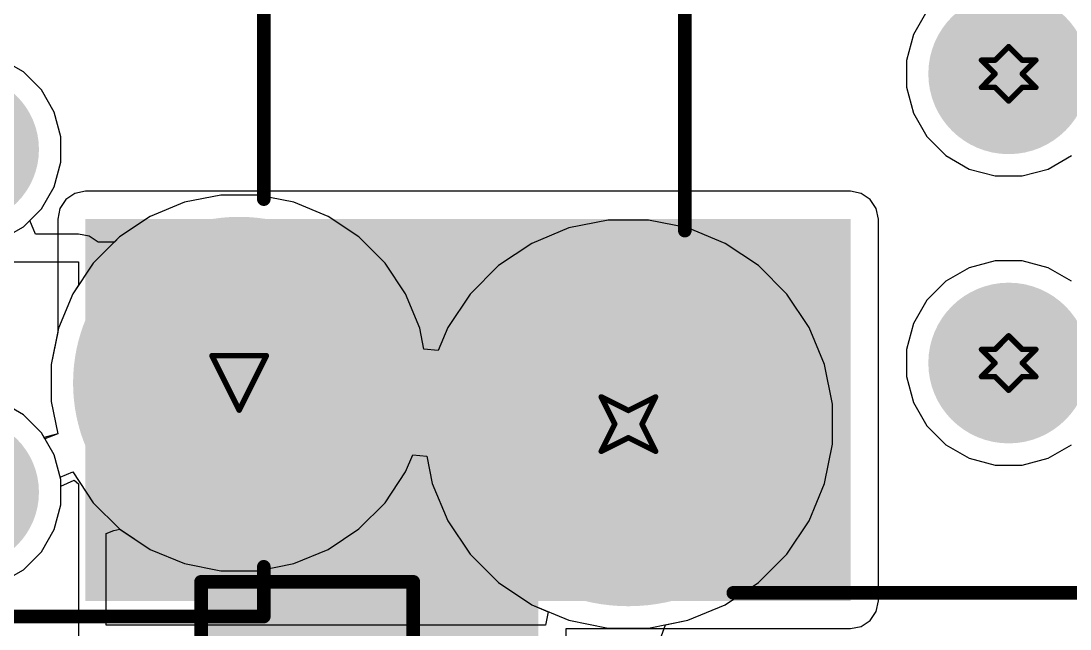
# Model space of a CAD drawing. Header units: inches. Extents: x 0 to 208, y 0 to 213.
# Drawn here: x 3.1598 to 3.5454, y 3.661 to 3.8844 of the extents above; entities that cross this region are included whole.
import ezdxf

# ---------------------------------------------------------------- set-up
doc = ezdxf.new("R2010")
doc.units = ezdxf.units.IN
doc.header["$MEASUREMENT"] = 0
for name, color, linetype in [('Bottom Layer', 5, 'Continuous'), ('Bottom Overlay', 54, 'Continuous'), ('Bottom Paste', 16, 'Continuous'), ('Bottom Solder', 6, 'Continuous'), ('Drill Drawing', 1, 'Continuous'), ('L2_GND1', 16, 'Continuous'), ('L3_SIG1', 76, 'Continuous'), ('L4_PWR', 90, 'Continuous'), ('L5_GND2', 156, 'Continuous'), ('L6_SIG2', 130, 'Continuous'), ('L7_GND3', 216, 'Continuous'), ('Multi-Layer', 9, 'Continuous'), ('Pad Holes', 156, 'Continuous'), ('Top Layer', 1, 'Continuous'), ('Top Overlay', 2, 'Continuous'), ('Top Solder', 216, 'Continuous')]:
    doc.layers.add(name, color=color, linetype=linetype)

# ---------------------------------------------------------------- blocks, each defined once
blk = doc.blocks.new('UEA1112C_8HS6_4F_527')
at = {"layer": 'Bottom Layer'}
h = blk.add_hatch(color=5, dxfattribs=at)
edge = h.paths.add_edge_path()
edge.add_arc((-0.15748, 0.13189), 0.02559, 0, 360)
h = blk.add_hatch(color=5, dxfattribs=at)
edge = h.paths.add_edge_path()
edge.add_arc((-0.25866, 0.09173), 0.05906, 0, 360)
h = blk.add_hatch(color=5, dxfattribs=at)
edge = h.paths.add_edge_path()
edge.add_arc((-0.15748, 0.00591), 0.02559, 0, 360)
at = {"layer": 'Bottom Solder'}
h = blk.add_hatch(color=6, dxfattribs=at)
edge = h.paths.add_edge_path()
edge.add_arc((-0.15748, 0.13189), 0.02759, 0, 360)
h = blk.add_hatch(color=6, dxfattribs=at)
edge = h.paths.add_edge_path()
edge.add_arc((-0.25866, 0.09173), 0.06105, 0, 360)
h = blk.add_hatch(color=6, dxfattribs=at)
edge = h.paths.add_edge_path()
edge.add_arc((-0.15748, 0.00591), 0.02759, 0, 360)
at = {"layer": 'L2_GND1'}
h = blk.add_hatch(color=16, dxfattribs=at)
edge = h.paths.add_edge_path()
edge.add_arc((-0.15748, 0.13189), 0.02559, 0, 360)
h = blk.add_hatch(color=16, dxfattribs=at)
edge = h.paths.add_edge_path()
edge.add_arc((-0.25866, 0.09173), 0.05906, 0, 360)
h = blk.add_hatch(color=16, dxfattribs=at)
edge = h.paths.add_edge_path()
edge.add_arc((-0.15748, 0.00591), 0.02559, 0, 360)
at = {"layer": 'L3_SIG1'}
h = blk.add_hatch(color=76, dxfattribs=at)
edge = h.paths.add_edge_path()
edge.add_arc((-0.15748, 0.13189), 0.02559, 0, 360)
h = blk.add_hatch(color=76, dxfattribs=at)
edge = h.paths.add_edge_path()
edge.add_arc((-0.25866, 0.09173), 0.05906, 0, 360)
h = blk.add_hatch(color=76, dxfattribs=at)
edge = h.paths.add_edge_path()
edge.add_arc((-0.15748, 0.00591), 0.02559, 0, 360)
at = {"layer": 'L4_PWR'}
h = blk.add_hatch(color=90, dxfattribs=at)
edge = h.paths.add_edge_path()
edge.add_arc((-0.15748, 0.13189), 0.02559, 0, 360)
h = blk.add_hatch(color=90, dxfattribs=at)
edge = h.paths.add_edge_path()
edge.add_arc((-0.25866, 0.09173), 0.05906, 0, 360)
h = blk.add_hatch(color=90, dxfattribs=at)
edge = h.paths.add_edge_path()
edge.add_arc((-0.15748, 0.00591), 0.02559, 0, 360)
at = {"layer": 'L5_GND2'}
h = blk.add_hatch(color=156, dxfattribs=at)
edge = h.paths.add_edge_path()
edge.add_arc((-0.15748, 0.13189), 0.02559, 0, 360)
h = blk.add_hatch(color=156, dxfattribs=at)
edge = h.paths.add_edge_path()
edge.add_arc((-0.25866, 0.09173), 0.05906, 0, 360)
h = blk.add_hatch(color=156, dxfattribs=at)
edge = h.paths.add_edge_path()
edge.add_arc((-0.15748, 0.00591), 0.02559, 0, 360)
at = {"layer": 'L6_SIG2'}
h = blk.add_hatch(color=130, dxfattribs=at)
edge = h.paths.add_edge_path()
edge.add_arc((-0.15748, 0.13189), 0.02559, 0, 360)
h = blk.add_hatch(color=130, dxfattribs=at)
edge = h.paths.add_edge_path()
edge.add_arc((-0.25866, 0.09173), 0.05906, 0, 360)
h = blk.add_hatch(color=130, dxfattribs=at)
edge = h.paths.add_edge_path()
edge.add_arc((-0.15748, 0.00591), 0.02559, 0, 360)
at = {"layer": 'L7_GND3'}
h = blk.add_hatch(color=216, dxfattribs=at)
edge = h.paths.add_edge_path()
edge.add_arc((-0.15748, 0.13189), 0.02559, 0, 360)
h = blk.add_hatch(color=216, dxfattribs=at)
edge = h.paths.add_edge_path()
edge.add_arc((-0.25866, 0.09173), 0.05906, 0, 360)
h = blk.add_hatch(color=216, dxfattribs=at)
edge = h.paths.add_edge_path()
edge.add_arc((-0.15748, 0.00591), 0.02559, 0, 360)
at = {"layer": 'Multi-Layer'}
h = blk.add_hatch(color=9, dxfattribs=at)
edge = h.paths.add_edge_path()
edge.add_arc((-0.15748, 0.13189), 0.02559, 0, 360)
h = blk.add_hatch(color=9, dxfattribs=at)
edge = h.paths.add_edge_path()
edge.add_arc((-0.25866, 0.09173), 0.05906, 0, 360)
h = blk.add_hatch(color=9, dxfattribs=at)
edge = h.paths.add_edge_path()
edge.add_arc((-0.15748, 0.00591), 0.02559, 0, 360)
at = {"layer": 'Pad Holes'}
h = blk.add_hatch(color=7, dxfattribs=at)
edge = h.paths.add_edge_path()
edge.add_arc((-0.25866, 0.09173), 0.04528, 0, 360)
at = {"layer": 'Top Layer'}
h = blk.add_hatch(color=1, dxfattribs=at)
edge = h.paths.add_edge_path()
edge.add_arc((-0.15748, 0.13189), 0.02559, 0, 360)
h = blk.add_hatch(color=1, dxfattribs=at)
edge = h.paths.add_edge_path()
edge.add_arc((-0.25866, 0.09173), 0.05906, 0, 360)
h = blk.add_hatch(color=1, dxfattribs=at)
edge = h.paths.add_edge_path()
edge.add_arc((-0.15748, 0.00591), 0.02559, 0, 360)
at = {"layer": 'Top Solder'}
h = blk.add_hatch(color=216, dxfattribs=at)
edge = h.paths.add_edge_path()
edge.add_arc((-0.15748, 0.13189), 0.02759, 0, 360)
h = blk.add_hatch(color=216, dxfattribs=at)
edge = h.paths.add_edge_path()
edge.add_arc((-0.25866, 0.09173), 0.06105, 0, 360)
h = blk.add_hatch(color=216, dxfattribs=at)
edge = h.paths.add_edge_path()
edge.add_arc((-0.15748, 0.00591), 0.02759, 0, 360)
at = {"layer": 'Top Overlay'}
for points in [[(0.26772, 0.17756, 0.005, 0.005, 0), (-0.26772, 0.17756, 0.005, 0.005, 0)], [(-0.26772, 0.17756, 0.005, 0.005, 0), (-0.26772, 0.15928, 0.005, 0.005, 0)], [(-0.26772, 0.02418, 0.005, 0.005, 0), (-0.26772, -0.06434, 0.005, 0.005, 0)]]:
    blk.add_lwpolyline(points, format="xyseb", dxfattribs=at)
for points in [[(-0.26897, 0.17756, 0.0025, 0.0025, 1), (-0.26647, 0.17756, 0.0025, 0.0025, 1)], [(-0.26897, 0.17756, 0.0025, 0.0025, 1), (-0.26647, 0.17756, 0.0025, 0.0025, 1)], [(-0.26897, 0.15928, 0.0025, 0.0025, 1), (-0.26647, 0.15928, 0.0025, 0.0025, 1)], [(-0.26897, 0.02418, 0.0025, 0.0025, 1), (-0.26647, 0.02418, 0.0025, 0.0025, 1)]]:
    blk.add_lwpolyline(points, format="xyseb", close=True, dxfattribs=at)
blk = doc.blocks.new('U224_081N_1BR61_528')
at = {"layer": 'Bottom Layer'}
h = blk.add_hatch(color=5, dxfattribs=at)
edge = h.paths.add_edge_path()
edge.add_arc((0.27756, 0.11398), 0.06496, 0, 360)
h = blk.add_hatch(color=5, dxfattribs=at)
edge = h.paths.add_edge_path()
edge.add_arc((0.13779, 0.09154), 0.02756, 0, 360)
h = blk.add_hatch(color=5, dxfattribs=at)
edge = h.paths.add_edge_path()
edge.add_arc((0.13779, -0.01476), 0.02756, 0, 360)
at = {"layer": 'Bottom Solder'}
h = blk.add_hatch(color=6, dxfattribs=at)
edge = h.paths.add_edge_path()
edge.add_arc((0.27756, 0.11398), 0.06693, 0, 360)
h = blk.add_hatch(color=6, dxfattribs=at)
edge = h.paths.add_edge_path()
edge.add_arc((0.13779, 0.09154), 0.02953, 0, 360)
h = blk.add_hatch(color=6, dxfattribs=at)
edge = h.paths.add_edge_path()
edge.add_arc((0.13779, -0.01476), 0.02953, 0, 360)
at = {"layer": 'L2_GND1'}
h = blk.add_hatch(color=16, dxfattribs=at)
edge = h.paths.add_edge_path()
edge.add_arc((0.27756, 0.11398), 0.06496, 0, 360)
h = blk.add_hatch(color=16, dxfattribs=at)
edge = h.paths.add_edge_path()
edge.add_arc((0.13779, 0.09154), 0.02756, 0, 360)
h = blk.add_hatch(color=16, dxfattribs=at)
edge = h.paths.add_edge_path()
edge.add_arc((0.13779, -0.01476), 0.02756, 0, 360)
at = {"layer": 'L3_SIG1'}
h = blk.add_hatch(color=76, dxfattribs=at)
edge = h.paths.add_edge_path()
edge.add_arc((0.27756, 0.11398), 0.06496, 0, 360)
h = blk.add_hatch(color=76, dxfattribs=at)
edge = h.paths.add_edge_path()
edge.add_arc((0.13779, 0.09154), 0.02756, 0, 360)
h = blk.add_hatch(color=76, dxfattribs=at)
edge = h.paths.add_edge_path()
edge.add_arc((0.13779, -0.01476), 0.02756, 0, 360)
at = {"layer": 'L4_PWR'}
h = blk.add_hatch(color=90, dxfattribs=at)
edge = h.paths.add_edge_path()
edge.add_arc((0.27756, 0.11398), 0.06496, 0, 360)
h = blk.add_hatch(color=90, dxfattribs=at)
edge = h.paths.add_edge_path()
edge.add_arc((0.13779, 0.09154), 0.02756, 0, 360)
h = blk.add_hatch(color=90, dxfattribs=at)
edge = h.paths.add_edge_path()
edge.add_arc((0.13779, -0.01476), 0.02756, 0, 360)
at = {"layer": 'L5_GND2'}
h = blk.add_hatch(color=156, dxfattribs=at)
edge = h.paths.add_edge_path()
edge.add_arc((0.27756, 0.11398), 0.06496, 0, 360)
h = blk.add_hatch(color=156, dxfattribs=at)
edge = h.paths.add_edge_path()
edge.add_arc((0.13779, 0.09154), 0.02756, 0, 360)
h = blk.add_hatch(color=156, dxfattribs=at)
edge = h.paths.add_edge_path()
edge.add_arc((0.13779, -0.01476), 0.02756, 0, 360)
at = {"layer": 'L6_SIG2'}
h = blk.add_hatch(color=130, dxfattribs=at)
edge = h.paths.add_edge_path()
edge.add_arc((0.27756, 0.11398), 0.06496, 0, 360)
h = blk.add_hatch(color=130, dxfattribs=at)
edge = h.paths.add_edge_path()
edge.add_arc((0.13779, 0.09154), 0.02756, 0, 360)
h = blk.add_hatch(color=130, dxfattribs=at)
edge = h.paths.add_edge_path()
edge.add_arc((0.13779, -0.01476), 0.02756, 0, 360)
at = {"layer": 'L7_GND3'}
h = blk.add_hatch(color=216, dxfattribs=at)
edge = h.paths.add_edge_path()
edge.add_arc((0.27756, 0.11398), 0.06496, 0, 360)
h = blk.add_hatch(color=216, dxfattribs=at)
edge = h.paths.add_edge_path()
edge.add_arc((0.13779, 0.09154), 0.02756, 0, 360)
h = blk.add_hatch(color=216, dxfattribs=at)
edge = h.paths.add_edge_path()
edge.add_arc((0.13779, -0.01476), 0.02756, 0, 360)
at = {"layer": 'Multi-Layer'}
h = blk.add_hatch(color=9, dxfattribs=at)
edge = h.paths.add_edge_path()
edge.add_arc((0.27756, 0.11398), 0.06496, 0, 360)
h = blk.add_hatch(color=9, dxfattribs=at)
edge = h.paths.add_edge_path()
edge.add_arc((0.13779, 0.09154), 0.02756, 0, 360)
h = blk.add_hatch(color=9, dxfattribs=at)
edge = h.paths.add_edge_path()
edge.add_arc((0.13779, -0.01476), 0.02756, 0, 360)
at = {"layer": 'Pad Holes'}
h = blk.add_hatch(color=7, dxfattribs=at)
edge = h.paths.add_edge_path()
edge.add_arc((0.27756, 0.11398), 0.04921, 0, 360)
h = blk.add_hatch(color=7, dxfattribs=at)
edge = h.paths.add_edge_path()
edge.add_arc((0.13779, 0.09154), 0.01575, 0, 360)
h = blk.add_hatch(color=7, dxfattribs=at)
edge = h.paths.add_edge_path()
edge.add_arc((0.13779, -0.01476), 0.01575, 0, 360)
at = {"layer": 'Top Layer'}
h = blk.add_hatch(color=1, dxfattribs=at)
edge = h.paths.add_edge_path()
edge.add_arc((0.27756, 0.11398), 0.06496, 0, 360)
h = blk.add_hatch(color=1, dxfattribs=at)
edge = h.paths.add_edge_path()
edge.add_arc((0.13779, 0.09154), 0.02756, 0, 360)
h = blk.add_hatch(color=1, dxfattribs=at)
edge = h.paths.add_edge_path()
edge.add_arc((0.13779, -0.01476), 0.02756, 0, 360)
at = {"layer": 'Top Solder'}
h = blk.add_hatch(color=216, dxfattribs=at)
edge = h.paths.add_edge_path()
edge.add_arc((0.27756, 0.11398), 0.06693, 0, 360)
h = blk.add_hatch(color=216, dxfattribs=at)
edge = h.paths.add_edge_path()
edge.add_arc((0.13779, 0.09154), 0.02953, 0, 360)
h = blk.add_hatch(color=216, dxfattribs=at)
edge = h.paths.add_edge_path()
edge.add_arc((0.13779, -0.01476), 0.02953, 0, 360)
at = {"layer": 'Top Overlay'}
for points in [[(0.239, 0.176, 0.005, 0.005, 0), (-0.241, 0.176, 0.005, 0.005, 0)], [(0.25682, 0.04288, 0.005, 0.005, 0), (0.25682, -0.04288, 0.005, 0.005, 0)]]:
    blk.add_lwpolyline(points, format="xyseb", dxfattribs=at)
for points in [[(0.23775, 0.176, 0.0025, 0.0025, 1), (0.24025, 0.176, 0.0025, 0.0025, 1)], [(0.25557, 0.04288, 0.0025, 0.0025, 1), (0.25807, 0.04288, 0.0025, 0.0025, 1)]]:
    blk.add_lwpolyline(points, format="xyseb", close=True, dxfattribs=at)
blk = doc.blocks.new('CAP_1206_B_635')
at = {"layer": 'Bottom Layer'}
for points in [[(-0.08, 0.035), (-0.02, 0.035), (-0.02, -0.035), (-0.08, -0.035)], [(0.02, 0.035), (0.08, 0.035), (0.08, -0.035), (0.02, -0.035)]]:
    blk.add_hatch(color=5, dxfattribs=at).paths.add_polyline_path(points)
at = {"layer": 'Bottom Paste'}
for points in [[(-0.08, 0.035), (-0.02, 0.035), (-0.02, -0.035), (-0.08, -0.035)], [(0.02, 0.035), (0.08, 0.035), (0.08, -0.035), (0.02, -0.035)]]:
    blk.add_hatch(color=16, dxfattribs=at).paths.add_polyline_path(points)
at = {"layer": 'Bottom Solder'}
for points in [[(-0.084, 0.039), (-0.016, 0.039), (-0.016, -0.039), (-0.084, -0.039)], [(0.016, 0.039), (0.084, 0.039), (0.084, -0.039), (0.016, -0.039)]]:
    blk.add_hatch(color=6, dxfattribs=at).paths.add_polyline_path(points)
at = {"layer": 'Bottom Overlay'}
for points in [[(-0.084, 0.039, 0.005, 0.005, 0), (-0.024, 0.039, 0.005, 0.005, 0)], [(-0.084, 0.039, 0.005, 0.005, 0), (-0.084, -0.039, 0.005, 0.005, 0)], [(0.024, 0.039, 0.005, 0.005, 0), (0.084, 0.039, 0.005, 0.005, 0)], [(0.084, 0.039, 0.005, 0.005, 0), (0.084, -0.039, 0.005, 0.005, 0)], [(-0.084, -0.039, 0.005, 0.005, 0), (-0.024, -0.039, 0.005, 0.005, 0)], [(0.024, -0.039, 0.005, 0.005, 0), (0.084, -0.039, 0.005, 0.005, 0)]]:
    blk.add_lwpolyline(points, format="xyseb", dxfattribs=at)
for points in [[(-0.08525, 0.039, 0.0025, 0.0025, 1), (-0.08275, 0.039, 0.0025, 0.0025, 1)], [(-0.08525, 0.039, 0.0025, 0.0025, 1), (-0.08275, 0.039, 0.0025, 0.0025, 1)], [(-0.02525, 0.039, 0.0025, 0.0025, 1), (-0.02275, 0.039, 0.0025, 0.0025, 1)], [(0.02275, 0.039, 0.0025, 0.0025, 1), (0.02525, 0.039, 0.0025, 0.0025, 1)], [(0.08275, 0.039, 0.0025, 0.0025, 1), (0.08525, 0.039, 0.0025, 0.0025, 1)], [(0.08275, 0.039, 0.0025, 0.0025, 1), (0.08525, 0.039, 0.0025, 0.0025, 1)], [(-0.08525, -0.039, 0.0025, 0.0025, 1), (-0.08275, -0.039, 0.0025, 0.0025, 1)], [(-0.08525, -0.039, 0.0025, 0.0025, 1), (-0.08275, -0.039, 0.0025, 0.0025, 1)], [(-0.02525, -0.039, 0.0025, 0.0025, 1), (-0.02275, -0.039, 0.0025, 0.0025, 1)], [(0.02275, -0.039, 0.0025, 0.0025, 1), (0.02525, -0.039, 0.0025, 0.0025, 1)], [(0.08275, -0.039, 0.0025, 0.0025, 1), (0.08525, -0.039, 0.0025, 0.0025, 1)], [(0.08275, -0.039, 0.0025, 0.0025, 1), (0.08525, -0.039, 0.0025, 0.0025, 1)]]:
    blk.add_lwpolyline(points, format="xyseb", close=True, dxfattribs=at)

msp = doc.modelspace()

# ---------------------------------------------------------------- hatches: boundary and pattern name
at = {"layer": 'Bottom Layer'}
for points in [[(3.1835, 3.6713), (3.46475, 3.6713), (3.46475, 3.81162), (3.1835, 3.81162)], [(3.2315, 3.6368), (3.35, 3.6368), (3.35, 3.81162), (3.2315, 3.81162)]]:
    msp.add_hatch(color=5, dxfattribs=at).paths.add_polyline_path(points)

# ---------------------------------------------------------------- linework, layer by layer
for p, q in [((3.16067, 3.86569), (3.15256, 3.87037)), ((3.1673, 3.85906), (3.16067, 3.86569)), ((3.17198, 3.85094), (3.1673, 3.85906)), ((3.17441, 3.84189), (3.17198, 3.85094)), ((3.17441, 3.83252), (3.17441, 3.84189)), ((3.17198, 3.82347), (3.17441, 3.83252)), ((3.1673, 3.81535), (3.17198, 3.82347)), ((3.1835, 3.82181), (3.1796, 3.82104)), ((3.46475, 3.82181), (3.1835, 3.82181)), ((3.46865, 3.82104), (3.46475, 3.82181)), ((3.1763, 3.81883), (3.17409, 3.81552)), ((3.1796, 3.82104), (3.1763, 3.81883)), ((3.47196, 3.81883), (3.46865, 3.82104)), ((3.47417, 3.81552), (3.47196, 3.81883)), ((3.16067, 3.80873), (3.1673, 3.81535)), ((3.17409, 3.81552), (3.17331, 3.81162)), ((3.47495, 3.81162), (3.47417, 3.81552)), ((3.17331, 3.81162), (3.17331, 3.77007)), ((3.47495, 3.6713), (3.47495, 3.81162)), ((3.15256, 3.80404), (3.16067, 3.80873)), ((3.17331, 3.77007), (3.17094, 3.75818)), ((3.17094, 3.75818), (3.17094, 3.74458)), ((3.16067, 3.7397), (3.15256, 3.74439)), ((3.17094, 3.74458), (3.17331, 3.73269)), ((3.1673, 3.73308), (3.16067, 3.7397)), ((3.16831, 3.73133), (3.1673, 3.73308)), ((3.17331, 3.73267), (3.16831, 3.73133)), ((3.17331, 3.73269), (3.17331, 3.73267)), ((3.47417, 3.6674), (3.47495, 3.6713)), ((3.47196, 3.66409), (3.47417, 3.6674)), ((3.46865, 3.66188), (3.47196, 3.66409)), ((3.3602, 3.6368), (3.3602, 3.6611)), ((3.3602, 3.6611), (3.46475, 3.6611)), ((3.46475, 3.6611), (3.46865, 3.66188))]:
    msp.add_line(p, q, dxfattribs=at)
at = {"layer": 'Drill Drawing'}
for points in [[(3.51784, 3.87, 0.002, 0.002, 0), (3.52284, 3.875, 0.002, 0.002, 0)], [(3.52284, 3.875, 0.002, 0.002, 0), (3.52784, 3.87, 0.002, 0.002, 0)], [(3.51284, 3.87, 0.002, 0.002, 0), (3.51784, 3.865, 0.002, 0.002, 0)], [(3.51284, 3.87, 0.002, 0.002, 0), (3.51784, 3.87, 0.002, 0.002, 0)], [(3.52784, 3.87, 0.002, 0.002, 0), (3.53284, 3.87, 0.002, 0.002, 0)], [(3.52784, 3.865, 0.002, 0.002, 0), (3.53284, 3.87, 0.002, 0.002, 0)], [(3.51284, 3.86, 0.002, 0.002, 0), (3.51784, 3.865, 0.002, 0.002, 0)], [(3.52784, 3.865, 0.002, 0.002, 0), (3.53284, 3.86, 0.002, 0.002, 0)], [(3.51284, 3.86, 0.002, 0.002, 0), (3.51784, 3.86, 0.002, 0.002, 0)], [(3.51784, 3.86, 0.002, 0.002, 0), (3.52284, 3.855, 0.002, 0.002, 0)], [(3.52284, 3.855, 0.002, 0.002, 0), (3.52784, 3.86, 0.002, 0.002, 0)], [(3.52784, 3.86, 0.002, 0.002, 0), (3.53284, 3.86, 0.002, 0.002, 0)], [(3.51784, 3.7637, 0.002, 0.002, 0), (3.52284, 3.7687, 0.002, 0.002, 0)], [(3.52284, 3.7687, 0.002, 0.002, 0), (3.52784, 3.7637, 0.002, 0.002, 0)], [(3.51284, 3.7637, 0.002, 0.002, 0), (3.51784, 3.7587, 0.002, 0.002, 0)], [(3.51284, 3.7637, 0.002, 0.002, 0), (3.51784, 3.7637, 0.002, 0.002, 0)], [(3.52784, 3.7637, 0.002, 0.002, 0), (3.53284, 3.7637, 0.002, 0.002, 0)], [(3.52784, 3.7587, 0.002, 0.002, 0), (3.53284, 3.7637, 0.002, 0.002, 0)], [(3.23, 3.76138, 0.002, 0.002, 0), (3.25, 3.76138, 0.002, 0.002, 0)], [(3.23, 3.76138, 0.002, 0.002, 0), (3.24, 3.74138, 0.002, 0.002, 0)], [(3.24, 3.74138, 0.002, 0.002, 0), (3.25, 3.76138, 0.002, 0.002, 0)], [(3.51284, 3.7537, 0.002, 0.002, 0), (3.51784, 3.7587, 0.002, 0.002, 0)], [(3.52784, 3.7587, 0.002, 0.002, 0), (3.53284, 3.7537, 0.002, 0.002, 0)], [(3.51284, 3.7537, 0.002, 0.002, 0), (3.51784, 3.7537, 0.002, 0.002, 0)], [(3.51784, 3.7537, 0.002, 0.002, 0), (3.52284, 3.7487, 0.002, 0.002, 0)], [(3.52284, 3.7487, 0.002, 0.002, 0), (3.52784, 3.7537, 0.002, 0.002, 0)], [(3.52784, 3.7537, 0.002, 0.002, 0), (3.53284, 3.7537, 0.002, 0.002, 0)], [(3.37307, 3.74626, 0.002, 0.002, 0), (3.38307, 3.74126, 0.002, 0.002, 0)], [(3.37307, 3.74626, 0.002, 0.002, 0), (3.37807, 3.73626, 0.002, 0.002, 0)], [(3.38307, 3.74126, 0.002, 0.002, 0), (3.39307, 3.74626, 0.002, 0.002, 0)], [(3.38807, 3.73626, 0.002, 0.002, 0), (3.39307, 3.74626, 0.002, 0.002, 0)], [(3.37307, 3.72626, 0.002, 0.002, 0), (3.37807, 3.73626, 0.002, 0.002, 0)], [(3.38807, 3.73626, 0.002, 0.002, 0), (3.39307, 3.72626, 0.002, 0.002, 0)], [(3.37307, 3.72626, 0.002, 0.002, 0), (3.38307, 3.73126, 0.002, 0.002, 0)], [(3.38307, 3.73126, 0.002, 0.002, 0), (3.39307, 3.72626, 0.002, 0.002, 0)]]:
    msp.add_lwpolyline(points, format="xyseb", dxfattribs=at)
for points in [[(3.52234, 3.875, 0.001, 0.001, 1), (3.52334, 3.875, 0.001, 0.001, 1)], [(3.52234, 3.875, 0.001, 0.001, 1), (3.52334, 3.875, 0.001, 0.001, 1)], [(3.51234, 3.87, 0.001, 0.001, 1), (3.51334, 3.87, 0.001, 0.001, 1)], [(3.51234, 3.87, 0.001, 0.001, 1), (3.51334, 3.87, 0.001, 0.001, 1)], [(3.51734, 3.87, 0.001, 0.001, 1), (3.51834, 3.87, 0.001, 0.001, 1)], [(3.51734, 3.87, 0.001, 0.001, 1), (3.51834, 3.87, 0.001, 0.001, 1)], [(3.52734, 3.87, 0.001, 0.001, 1), (3.52834, 3.87, 0.001, 0.001, 1)], [(3.52734, 3.87, 0.001, 0.001, 1), (3.52834, 3.87, 0.001, 0.001, 1)], [(3.53234, 3.87, 0.001, 0.001, 1), (3.53334, 3.87, 0.001, 0.001, 1)], [(3.53234, 3.87, 0.001, 0.001, 1), (3.53334, 3.87, 0.001, 0.001, 1)], [(3.51734, 3.865, 0.001, 0.001, 1), (3.51834, 3.865, 0.001, 0.001, 1)], [(3.51734, 3.865, 0.001, 0.001, 1), (3.51834, 3.865, 0.001, 0.001, 1)], [(3.52734, 3.865, 0.001, 0.001, 1), (3.52834, 3.865, 0.001, 0.001, 1)], [(3.52734, 3.865, 0.001, 0.001, 1), (3.52834, 3.865, 0.001, 0.001, 1)], [(3.51234, 3.86, 0.001, 0.001, 1), (3.51334, 3.86, 0.001, 0.001, 1)], [(3.51234, 3.86, 0.001, 0.001, 1), (3.51334, 3.86, 0.001, 0.001, 1)], [(3.51734, 3.86, 0.001, 0.001, 1), (3.51834, 3.86, 0.001, 0.001, 1)], [(3.51734, 3.86, 0.001, 0.001, 1), (3.51834, 3.86, 0.001, 0.001, 1)], [(3.52734, 3.86, 0.001, 0.001, 1), (3.52834, 3.86, 0.001, 0.001, 1)], [(3.52734, 3.86, 0.001, 0.001, 1), (3.52834, 3.86, 0.001, 0.001, 1)], [(3.53234, 3.86, 0.001, 0.001, 1), (3.53334, 3.86, 0.001, 0.001, 1)], [(3.53234, 3.86, 0.001, 0.001, 1), (3.53334, 3.86, 0.001, 0.001, 1)], [(3.52234, 3.855, 0.001, 0.001, 1), (3.52334, 3.855, 0.001, 0.001, 1)], [(3.52234, 3.855, 0.001, 0.001, 1), (3.52334, 3.855, 0.001, 0.001, 1)], [(3.52234, 3.7687, 0.001, 0.001, 1), (3.52334, 3.7687, 0.001, 0.001, 1)], [(3.52234, 3.7687, 0.001, 0.001, 1), (3.52334, 3.7687, 0.001, 0.001, 1)], [(3.51234, 3.7637, 0.001, 0.001, 1), (3.51334, 3.7637, 0.001, 0.001, 1)], [(3.51234, 3.7637, 0.001, 0.001, 1), (3.51334, 3.7637, 0.001, 0.001, 1)], [(3.51734, 3.7637, 0.001, 0.001, 1), (3.51834, 3.7637, 0.001, 0.001, 1)], [(3.51734, 3.7637, 0.001, 0.001, 1), (3.51834, 3.7637, 0.001, 0.001, 1)], [(3.52734, 3.7637, 0.001, 0.001, 1), (3.52834, 3.7637, 0.001, 0.001, 1)], [(3.52734, 3.7637, 0.001, 0.001, 1), (3.52834, 3.7637, 0.001, 0.001, 1)], [(3.53234, 3.7637, 0.001, 0.001, 1), (3.53334, 3.7637, 0.001, 0.001, 1)], [(3.53234, 3.7637, 0.001, 0.001, 1), (3.53334, 3.7637, 0.001, 0.001, 1)], [(3.2295, 3.76138, 0.001, 0.001, 1), (3.2305, 3.76138, 0.001, 0.001, 1)], [(3.2295, 3.76138, 0.001, 0.001, 1), (3.2305, 3.76138, 0.001, 0.001, 1)], [(3.2495, 3.76138, 0.001, 0.001, 1), (3.2505, 3.76138, 0.001, 0.001, 1)], [(3.2495, 3.76138, 0.001, 0.001, 1), (3.2505, 3.76138, 0.001, 0.001, 1)], [(3.51734, 3.7587, 0.001, 0.001, 1), (3.51834, 3.7587, 0.001, 0.001, 1)], [(3.51734, 3.7587, 0.001, 0.001, 1), (3.51834, 3.7587, 0.001, 0.001, 1)], [(3.52734, 3.7587, 0.001, 0.001, 1), (3.52834, 3.7587, 0.001, 0.001, 1)], [(3.52734, 3.7587, 0.001, 0.001, 1), (3.52834, 3.7587, 0.001, 0.001, 1)], [(3.51234, 3.7537, 0.001, 0.001, 1), (3.51334, 3.7537, 0.001, 0.001, 1)], [(3.51234, 3.7537, 0.001, 0.001, 1), (3.51334, 3.7537, 0.001, 0.001, 1)], [(3.51734, 3.7537, 0.001, 0.001, 1), (3.51834, 3.7537, 0.001, 0.001, 1)], [(3.51734, 3.7537, 0.001, 0.001, 1), (3.51834, 3.7537, 0.001, 0.001, 1)], [(3.52734, 3.7537, 0.001, 0.001, 1), (3.52834, 3.7537, 0.001, 0.001, 1)], [(3.52734, 3.7537, 0.001, 0.001, 1), (3.52834, 3.7537, 0.001, 0.001, 1)], [(3.53234, 3.7537, 0.001, 0.001, 1), (3.53334, 3.7537, 0.001, 0.001, 1)], [(3.53234, 3.7537, 0.001, 0.001, 1), (3.53334, 3.7537, 0.001, 0.001, 1)], [(3.52234, 3.7487, 0.001, 0.001, 1), (3.52334, 3.7487, 0.001, 0.001, 1)], [(3.52234, 3.7487, 0.001, 0.001, 1), (3.52334, 3.7487, 0.001, 0.001, 1)], [(3.37257, 3.74626, 0.001, 0.001, 1), (3.37357, 3.74626, 0.001, 0.001, 1)], [(3.37257, 3.74626, 0.001, 0.001, 1), (3.37357, 3.74626, 0.001, 0.001, 1)], [(3.39257, 3.74626, 0.001, 0.001, 1), (3.39357, 3.74626, 0.001, 0.001, 1)], [(3.39257, 3.74626, 0.001, 0.001, 1), (3.39357, 3.74626, 0.001, 0.001, 1)], [(3.2395, 3.74138, 0.001, 0.001, 1), (3.2405, 3.74138, 0.001, 0.001, 1)], [(3.2395, 3.74138, 0.001, 0.001, 1), (3.2405, 3.74138, 0.001, 0.001, 1)], [(3.38257, 3.74126, 0.001, 0.001, 1), (3.38357, 3.74126, 0.001, 0.001, 1)], [(3.38257, 3.74126, 0.001, 0.001, 1), (3.38357, 3.74126, 0.001, 0.001, 1)], [(3.37757, 3.73626, 0.001, 0.001, 1), (3.37857, 3.73626, 0.001, 0.001, 1)], [(3.37757, 3.73626, 0.001, 0.001, 1), (3.37857, 3.73626, 0.001, 0.001, 1)], [(3.38757, 3.73626, 0.001, 0.001, 1), (3.38857, 3.73626, 0.001, 0.001, 1)], [(3.38757, 3.73626, 0.001, 0.001, 1), (3.38857, 3.73626, 0.001, 0.001, 1)], [(3.38257, 3.73126, 0.001, 0.001, 1), (3.38357, 3.73126, 0.001, 0.001, 1)], [(3.38257, 3.73126, 0.001, 0.001, 1), (3.38357, 3.73126, 0.001, 0.001, 1)], [(3.37257, 3.72626, 0.001, 0.001, 1), (3.37357, 3.72626, 0.001, 0.001, 1)], [(3.37257, 3.72626, 0.001, 0.001, 1), (3.37357, 3.72626, 0.001, 0.001, 1)], [(3.39257, 3.72626, 0.001, 0.001, 1), (3.39357, 3.72626, 0.001, 0.001, 1)], [(3.39257, 3.72626, 0.001, 0.001, 1), (3.39357, 3.72626, 0.001, 0.001, 1)]]:
    msp.add_lwpolyline(points, format="xyseb", close=True, dxfattribs=at)
at = {"layer": 'L2_GND1'}
for p, q in [((3.49278, 3.88806), (3.48784, 3.8795)), ((3.48784, 3.8795), (3.48528, 3.86994)), ((3.16067, 3.86569), (3.15256, 3.87037)), ((3.48528, 3.86994), (3.48528, 3.86006)), ((3.1673, 3.85906), (3.16067, 3.86569)), ((3.48528, 3.86006), (3.48784, 3.8505)), ((3.17198, 3.85094), (3.1673, 3.85906)), ((3.17441, 3.84189), (3.17198, 3.85094)), ((3.48784, 3.8505), (3.49278, 3.84194)), ((3.17441, 3.83252), (3.17441, 3.84189)), ((3.49278, 3.84194), (3.49977, 3.83495)), ((3.49977, 3.83495), (3.50834, 3.83)), ((3.53733, 3.83), (3.5459, 3.83495)), ((3.17198, 3.82347), (3.17441, 3.83252)), ((3.50834, 3.83), (3.51789, 3.82744)), ((3.52778, 3.82744), (3.53733, 3.83)), ((3.51789, 3.82744), (3.52778, 3.82744)), ((3.1673, 3.81535), (3.17198, 3.82347)), ((3.16067, 3.80873), (3.1673, 3.81535)), ((3.15256, 3.80404), (3.16067, 3.80873)), ((3.51789, 3.79626), (3.50834, 3.7937)), ((3.52778, 3.79626), (3.51789, 3.79626)), ((3.53733, 3.7937), (3.52778, 3.79626)), ((3.50834, 3.7937), (3.49977, 3.78875)), ((3.5459, 3.78875), (3.53733, 3.7937)), ((3.49977, 3.78875), (3.49278, 3.78176)), ((3.49278, 3.78176), (3.48784, 3.7732)), ((3.48784, 3.7732), (3.48528, 3.76364)), ((3.48528, 3.76364), (3.48528, 3.75376)), ((3.48528, 3.75376), (3.48784, 3.7442)), ((3.16067, 3.7397), (3.15256, 3.74439)), ((3.48784, 3.7442), (3.49278, 3.73564)), ((3.1673, 3.73308), (3.16067, 3.7397)), ((3.17198, 3.72496), (3.1673, 3.73308)), ((3.49278, 3.73564), (3.49977, 3.72865)), ((3.17441, 3.71591), (3.17198, 3.72496)), ((3.49977, 3.72865), (3.50834, 3.7237)), ((3.53733, 3.7237), (3.5459, 3.72865)), ((3.50834, 3.7237), (3.51789, 3.72114)), ((3.51789, 3.72114), (3.52778, 3.72114)), ((3.52778, 3.72114), (3.53733, 3.7237)), ((3.17441, 3.70654), (3.17441, 3.71591)), ((3.17198, 3.69748), (3.17441, 3.70654)), ((3.1673, 3.68937), (3.17198, 3.69748)), ((3.16067, 3.68274), (3.1673, 3.68937)), ((3.15256, 3.67806), (3.16067, 3.68274))]:
    msp.add_line(p, q, dxfattribs=at)
at = {"layer": 'L3_SIG1'}
for p, q in [((3.16067, 3.86569), (3.15256, 3.87037)), ((3.1673, 3.85906), (3.16067, 3.86569)), ((3.17198, 3.85094), (3.1673, 3.85906)), ((3.17441, 3.84189), (3.17198, 3.85094)), ((3.17441, 3.83252), (3.17441, 3.84189)), ((3.17198, 3.82347), (3.17441, 3.83252)), ((3.1673, 3.81535), (3.17198, 3.82347)), ((3.21986, 3.81778), (3.20729, 3.81257)), ((3.2332, 3.82043), (3.21986, 3.81778)), ((3.2468, 3.82043), (3.2332, 3.82043)), ((3.26014, 3.81778), (3.2468, 3.82043)), ((3.27271, 3.81257), (3.26014, 3.81778)), ((3.16301, 3.81106), (3.1673, 3.81535)), ((3.16508, 3.80606), (3.16301, 3.81106)), ((3.20729, 3.81257), (3.19598, 3.80502)), ((3.28402, 3.80502), (3.27271, 3.81257)), ((3.37569, 3.81122), (3.36121, 3.80834)), ((3.39045, 3.81122), (3.37569, 3.81122)), ((3.40494, 3.80834), (3.39045, 3.81122)), ((3.18094, 3.80606), (3.16508, 3.80606)), ((3.18485, 3.80529), (3.18094, 3.80606)), ((3.36121, 3.80834), (3.34756, 3.80269)), ((3.41858, 3.80269), (3.40494, 3.80834)), ((3.18815, 3.80308), (3.18485, 3.80529)), ((3.19412, 3.80315), (3.18815, 3.80308)), ((3.19598, 3.80502), (3.19412, 3.80315)), ((3.29364, 3.7954), (3.28402, 3.80502)), ((3.34756, 3.80269), (3.33529, 3.79449)), ((3.43086, 3.79449), (3.41858, 3.80269)), ((3.05252, 3.79587), (3.18094, 3.79587)), ((3.18094, 3.79587), (3.18094, 3.78729)), ((3.3012, 3.78409), (3.29364, 3.7954)), ((3.33529, 3.79449), (3.32485, 3.78404)), ((3.4413, 3.78404), (3.43086, 3.79449)), ((3.18094, 3.78729), (3.1788, 3.78409)), ((3.1788, 3.78409), (3.1736, 3.77152)), ((3.3064, 3.77152), (3.3012, 3.78409)), ((3.32485, 3.78404), (3.31664, 3.77177)), ((3.4495, 3.77177), (3.4413, 3.78404)), ((3.1736, 3.77152), (3.17094, 3.75818)), ((3.30793, 3.76381), (3.3064, 3.77152)), ((3.31664, 3.77177), (3.31313, 3.7633)), ((3.45515, 3.75813), (3.4495, 3.77177)), ((3.31313, 3.7633), (3.30793, 3.76381)), ((3.17094, 3.75818), (3.17094, 3.74458)), ((3.45803, 3.74364), (3.45515, 3.75813)), ((3.16067, 3.7397), (3.15256, 3.74439)), ((3.17094, 3.74458), (3.17332, 3.73265)), ((3.45803, 3.72888), (3.45803, 3.74364)), ((3.1673, 3.73308), (3.16067, 3.7397)), ((3.16857, 3.73087), (3.1673, 3.73308)), ((3.17332, 3.73265), (3.16857, 3.73087)), ((3.45515, 3.7144), (3.45803, 3.72888)), ((3.3012, 3.71867), (3.3038, 3.72495)), ((3.3038, 3.72495), (3.309, 3.72443)), ((3.309, 3.72443), (3.31099, 3.7144)), ((3.29364, 3.70736), (3.3012, 3.71867)), ((3.17441, 3.71346), (3.17941, 3.71568)), ((3.17441, 3.70654), (3.17441, 3.71346)), ((3.17941, 3.71568), (3.18094, 3.71428)), ((3.18094, 3.71428), (3.18094, 3.65212)), ((3.31099, 3.7144), (3.31664, 3.70075)), ((3.4495, 3.70075), (3.45515, 3.7144)), ((3.17198, 3.69748), (3.17441, 3.70654)), ((3.28402, 3.69774), (3.29364, 3.70736)), ((3.31664, 3.70075), (3.32485, 3.68848)), ((3.4413, 3.68848), (3.4495, 3.70075)), ((3.1673, 3.68937), (3.17198, 3.69748)), ((3.19114, 3.69605), (3.19395, 3.69721)), ((3.19114, 3.66232), (3.19114, 3.69605)), ((3.19395, 3.69721), (3.19614, 3.69763)), ((3.19614, 3.69763), (3.20729, 3.69018)), ((3.27271, 3.69018), (3.28402, 3.69774)), ((3.20729, 3.69018), (3.21986, 3.68498)), ((3.26014, 3.68498), (3.27271, 3.69018)), ((3.16067, 3.68274), (3.1673, 3.68937)), ((3.32485, 3.68848), (3.33529, 3.67803)), ((3.43086, 3.67803), (3.4413, 3.68848)), ((3.15256, 3.67806), (3.16067, 3.68274)), ((3.21986, 3.68498), (3.2332, 3.68232)), ((3.2468, 3.68232), (3.26014, 3.68498)), ((3.2332, 3.68232), (3.2468, 3.68232)), ((3.33529, 3.67803), (3.34756, 3.66983)), ((3.41858, 3.66983), (3.43086, 3.67803)), ((3.34756, 3.66983), (3.35363, 3.66732)), ((3.35363, 3.66732), (3.35264, 3.66232)), ((3.40494, 3.66418), (3.41858, 3.66983)), ((3.39671, 3.66254), (3.40494, 3.66418)), ((3.35264, 3.66232), (3.19114, 3.66232)), ((3.39473, 3.65705), (3.39671, 3.66254))]:
    msp.add_line(p, q, dxfattribs=at)
at = {"layer": 'L4_PWR'}
for p, q in [((3.49278, 3.88806), (3.48784, 3.8795)), ((3.48784, 3.8795), (3.48528, 3.86994)), ((3.16067, 3.86569), (3.15256, 3.87037)), ((3.48528, 3.86994), (3.48528, 3.86006)), ((3.1673, 3.85906), (3.16067, 3.86569)), ((3.48528, 3.86006), (3.48784, 3.8505)), ((3.17198, 3.85094), (3.1673, 3.85906)), ((3.17441, 3.84189), (3.17198, 3.85094)), ((3.48784, 3.8505), (3.49278, 3.84194)), ((3.17441, 3.83252), (3.17441, 3.84189)), ((3.49278, 3.84194), (3.49977, 3.83495)), ((3.49977, 3.83495), (3.50834, 3.83)), ((3.53733, 3.83), (3.5459, 3.83495)), ((3.17198, 3.82347), (3.17441, 3.83252)), ((3.50834, 3.83), (3.51789, 3.82744)), ((3.52778, 3.82744), (3.53733, 3.83)), ((3.51789, 3.82744), (3.52778, 3.82744)), ((3.1673, 3.81535), (3.17198, 3.82347)), ((3.21986, 3.81778), (3.20729, 3.81257)), ((3.2332, 3.82043), (3.21986, 3.81778)), ((3.2468, 3.82043), (3.2332, 3.82043)), ((3.26014, 3.81778), (3.2468, 3.82043)), ((3.27271, 3.81257), (3.26014, 3.81778)), ((3.16067, 3.80873), (3.1673, 3.81535)), ((3.20729, 3.81257), (3.19598, 3.80502)), ((3.28402, 3.80502), (3.27271, 3.81257)), ((3.37569, 3.81122), (3.36121, 3.80834)), ((3.39045, 3.81122), (3.37569, 3.81122)), ((3.40494, 3.80834), (3.39045, 3.81122)), ((3.15256, 3.80404), (3.16067, 3.80873)), ((3.36121, 3.80834), (3.34756, 3.80269)), ((3.41858, 3.80269), (3.40494, 3.80834)), ((3.19598, 3.80502), (3.18636, 3.7954)), ((3.29364, 3.7954), (3.28402, 3.80502)), ((3.34756, 3.80269), (3.33529, 3.79449)), ((3.43086, 3.79449), (3.41858, 3.80269)), ((3.18636, 3.7954), (3.1788, 3.78409)), ((3.3012, 3.78409), (3.29364, 3.7954)), ((3.33529, 3.79449), (3.32485, 3.78404)), ((3.4413, 3.78404), (3.43086, 3.79449)), ((3.51789, 3.79626), (3.50834, 3.7937)), ((3.52778, 3.79626), (3.51789, 3.79626)), ((3.53733, 3.7937), (3.52778, 3.79626)), ((3.50834, 3.7937), (3.49977, 3.78875)), ((3.5459, 3.78875), (3.53733, 3.7937)), ((3.49977, 3.78875), (3.49278, 3.78176)), ((3.1788, 3.78409), (3.1736, 3.77152)), ((3.3064, 3.77152), (3.3012, 3.78409)), ((3.32485, 3.78404), (3.31664, 3.77177)), ((3.4495, 3.77177), (3.4413, 3.78404)), ((3.49278, 3.78176), (3.48784, 3.7732)), ((3.1736, 3.77152), (3.17094, 3.75818)), ((3.30793, 3.76381), (3.3064, 3.77152)), ((3.31664, 3.77177), (3.31313, 3.7633)), ((3.45515, 3.75813), (3.4495, 3.77177)), ((3.48784, 3.7732), (3.48528, 3.76364)), ((3.31313, 3.7633), (3.30793, 3.76381)), ((3.48528, 3.76364), (3.48528, 3.75376)), ((3.17094, 3.75818), (3.17094, 3.74458)), ((3.45803, 3.74364), (3.45515, 3.75813)), ((3.48528, 3.75376), (3.48784, 3.7442)), ((3.16067, 3.7397), (3.15256, 3.74439)), ((3.17094, 3.74458), (3.17332, 3.73265)), ((3.48784, 3.7442), (3.49278, 3.73564)), ((3.45803, 3.72888), (3.45803, 3.74364)), ((3.1673, 3.73308), (3.16067, 3.7397)), ((3.16857, 3.73087), (3.1673, 3.73308)), ((3.17332, 3.73265), (3.16857, 3.73087)), ((3.49278, 3.73564), (3.49977, 3.72865)), ((3.45515, 3.7144), (3.45803, 3.72888)), ((3.3012, 3.71867), (3.3038, 3.72495)), ((3.3038, 3.72495), (3.309, 3.72443)), ((3.49977, 3.72865), (3.50834, 3.7237)), ((3.53733, 3.7237), (3.5459, 3.72865)), ((3.309, 3.72443), (3.31099, 3.7144)), ((3.50834, 3.7237), (3.51789, 3.72114)), ((3.51789, 3.72114), (3.52778, 3.72114)), ((3.52778, 3.72114), (3.53733, 3.7237)), ((3.17418, 3.71676), (3.1788, 3.71867)), ((3.1788, 3.71867), (3.18636, 3.70736)), ((3.29364, 3.70736), (3.3012, 3.71867)), ((3.17441, 3.71591), (3.17418, 3.71676)), ((3.17441, 3.70654), (3.17441, 3.71591)), ((3.31099, 3.7144), (3.31664, 3.70075)), ((3.4495, 3.70075), (3.45515, 3.7144)), ((3.17198, 3.69748), (3.17441, 3.70654)), ((3.18636, 3.70736), (3.19598, 3.69774)), ((3.28402, 3.69774), (3.29364, 3.70736)), ((3.31664, 3.70075), (3.32485, 3.68848)), ((3.4413, 3.68848), (3.4495, 3.70075)), ((3.1673, 3.68937), (3.17198, 3.69748)), ((3.19598, 3.69774), (3.20729, 3.69018)), ((3.27271, 3.69018), (3.28402, 3.69774)), ((3.20729, 3.69018), (3.21986, 3.68498)), ((3.26014, 3.68498), (3.27271, 3.69018)), ((3.16067, 3.68274), (3.1673, 3.68937)), ((3.32485, 3.68848), (3.33529, 3.67803)), ((3.43086, 3.67803), (3.4413, 3.68848)), ((3.15256, 3.67806), (3.16067, 3.68274)), ((3.21986, 3.68498), (3.2332, 3.68232)), ((3.2468, 3.68232), (3.26014, 3.68498)), ((3.2332, 3.68232), (3.2468, 3.68232)), ((3.33529, 3.67803), (3.34756, 3.66983)), ((3.41858, 3.66983), (3.43086, 3.67803)), ((3.34756, 3.66983), (3.36121, 3.66418)), ((3.40494, 3.66418), (3.41858, 3.66983)), ((3.36121, 3.66418), (3.37569, 3.6613)), ((3.39045, 3.6613), (3.40494, 3.66418)), ((3.37569, 3.6613), (3.39045, 3.6613))]:
    msp.add_line(p, q, dxfattribs=at)
at = {"layer": 'L5_GND2'}
for p, q in [((3.16067, 3.86569), (3.15256, 3.87037)), ((3.1673, 3.85906), (3.16067, 3.86569)), ((3.17198, 3.85094), (3.1673, 3.85906)), ((3.17441, 3.84189), (3.17198, 3.85094)), ((3.17441, 3.83252), (3.17441, 3.84189)), ((3.17198, 3.82347), (3.17441, 3.83252)), ((3.1673, 3.81535), (3.17198, 3.82347)), ((3.21986, 3.81778), (3.20729, 3.81257)), ((3.2332, 3.82043), (3.21986, 3.81778)), ((3.2468, 3.82043), (3.2332, 3.82043)), ((3.26014, 3.81778), (3.2468, 3.82043)), ((3.27271, 3.81257), (3.26014, 3.81778)), ((3.16067, 3.80873), (3.1673, 3.81535)), ((3.20729, 3.81257), (3.19598, 3.80502)), ((3.28402, 3.80502), (3.27271, 3.81257)), ((3.37569, 3.81122), (3.36121, 3.80834)), ((3.39045, 3.81122), (3.37569, 3.81122)), ((3.40494, 3.80834), (3.39045, 3.81122)), ((3.15256, 3.80404), (3.16067, 3.80873)), ((3.36121, 3.80834), (3.34756, 3.80269)), ((3.41858, 3.80269), (3.40494, 3.80834)), ((3.19598, 3.80502), (3.18636, 3.7954)), ((3.29364, 3.7954), (3.28402, 3.80502)), ((3.34756, 3.80269), (3.33529, 3.79449)), ((3.43086, 3.79449), (3.41858, 3.80269)), ((3.18636, 3.7954), (3.1788, 3.78409)), ((3.3012, 3.78409), (3.29364, 3.7954)), ((3.33529, 3.79449), (3.32485, 3.78404)), ((3.4413, 3.78404), (3.43086, 3.79449)), ((3.1788, 3.78409), (3.1736, 3.77152)), ((3.3064, 3.77152), (3.3012, 3.78409)), ((3.32485, 3.78404), (3.31664, 3.77177)), ((3.4495, 3.77177), (3.4413, 3.78404)), ((3.1736, 3.77152), (3.17094, 3.75818)), ((3.30793, 3.76381), (3.3064, 3.77152)), ((3.31664, 3.77177), (3.31313, 3.7633)), ((3.45515, 3.75813), (3.4495, 3.77177)), ((3.31313, 3.7633), (3.30793, 3.76381)), ((3.17094, 3.75818), (3.17094, 3.74458)), ((3.45803, 3.74364), (3.45515, 3.75813)), ((3.16067, 3.7397), (3.15256, 3.74439)), ((3.17094, 3.74458), (3.17332, 3.73265)), ((3.45803, 3.72888), (3.45803, 3.74364)), ((3.1673, 3.73308), (3.16067, 3.7397)), ((3.16857, 3.73087), (3.1673, 3.73308)), ((3.17332, 3.73265), (3.16857, 3.73087)), ((3.45515, 3.7144), (3.45803, 3.72888)), ((3.3012, 3.71867), (3.3038, 3.72495)), ((3.3038, 3.72495), (3.309, 3.72443)), ((3.309, 3.72443), (3.31099, 3.7144)), ((3.17418, 3.71676), (3.1788, 3.71867)), ((3.1788, 3.71867), (3.18636, 3.70736)), ((3.29364, 3.70736), (3.3012, 3.71867)), ((3.17441, 3.71591), (3.17418, 3.71676)), ((3.17441, 3.70654), (3.17441, 3.71591)), ((3.31099, 3.7144), (3.31664, 3.70075)), ((3.4495, 3.70075), (3.45515, 3.7144)), ((3.17198, 3.69748), (3.17441, 3.70654)), ((3.18636, 3.70736), (3.19598, 3.69774)), ((3.28402, 3.69774), (3.29364, 3.70736)), ((3.31664, 3.70075), (3.32485, 3.68848)), ((3.4413, 3.68848), (3.4495, 3.70075)), ((3.1673, 3.68937), (3.17198, 3.69748)), ((3.19598, 3.69774), (3.20729, 3.69018)), ((3.27271, 3.69018), (3.28402, 3.69774)), ((3.20729, 3.69018), (3.21986, 3.68498)), ((3.26014, 3.68498), (3.27271, 3.69018)), ((3.16067, 3.68274), (3.1673, 3.68937)), ((3.32485, 3.68848), (3.33529, 3.67803)), ((3.43086, 3.67803), (3.4413, 3.68848)), ((3.15256, 3.67806), (3.16067, 3.68274)), ((3.21986, 3.68498), (3.2332, 3.68232)), ((3.2468, 3.68232), (3.26014, 3.68498)), ((3.2332, 3.68232), (3.2468, 3.68232)), ((3.33529, 3.67803), (3.34756, 3.66983)), ((3.41858, 3.66983), (3.43086, 3.67803)), ((3.34756, 3.66983), (3.36121, 3.66418)), ((3.40494, 3.66418), (3.41858, 3.66983)), ((3.36121, 3.66418), (3.37569, 3.6613)), ((3.39045, 3.6613), (3.40494, 3.66418)), ((3.37569, 3.6613), (3.39045, 3.6613))]:
    msp.add_line(p, q, dxfattribs=at)
at = {"layer": 'L6_SIG2'}
for p, q in [((3.16067, 3.86569), (3.15256, 3.87037)), ((3.1673, 3.85906), (3.16067, 3.86569)), ((3.17198, 3.85094), (3.1673, 3.85906)), ((3.17441, 3.84189), (3.17198, 3.85094)), ((3.17441, 3.83252), (3.17441, 3.84189)), ((3.17198, 3.82347), (3.17441, 3.83252)), ((3.1673, 3.81535), (3.17198, 3.82347)), ((3.21986, 3.81778), (3.20729, 3.81257)), ((3.2332, 3.82043), (3.21986, 3.81778)), ((3.2468, 3.82043), (3.2332, 3.82043)), ((3.26014, 3.81778), (3.2468, 3.82043)), ((3.27271, 3.81257), (3.26014, 3.81778)), ((3.16067, 3.80873), (3.1673, 3.81535)), ((3.20729, 3.81257), (3.19598, 3.80502)), ((3.28402, 3.80502), (3.27271, 3.81257)), ((3.37569, 3.81122), (3.36121, 3.80834)), ((3.39045, 3.81122), (3.37569, 3.81122)), ((3.40494, 3.80834), (3.39045, 3.81122)), ((3.15256, 3.80404), (3.16067, 3.80873)), ((3.36121, 3.80834), (3.34756, 3.80269)), ((3.41858, 3.80269), (3.40494, 3.80834)), ((3.19598, 3.80502), (3.18636, 3.7954)), ((3.29364, 3.7954), (3.28402, 3.80502)), ((3.34756, 3.80269), (3.33529, 3.79449)), ((3.43086, 3.79449), (3.41858, 3.80269)), ((3.18636, 3.7954), (3.1788, 3.78409)), ((3.3012, 3.78409), (3.29364, 3.7954)), ((3.33529, 3.79449), (3.32485, 3.78404)), ((3.4413, 3.78404), (3.43086, 3.79449)), ((3.1788, 3.78409), (3.1736, 3.77152)), ((3.3064, 3.77152), (3.3012, 3.78409)), ((3.32485, 3.78404), (3.31664, 3.77177)), ((3.4495, 3.77177), (3.4413, 3.78404)), ((3.1736, 3.77152), (3.17094, 3.75818)), ((3.30793, 3.76381), (3.3064, 3.77152)), ((3.31664, 3.77177), (3.31313, 3.7633)), ((3.45515, 3.75813), (3.4495, 3.77177)), ((3.31313, 3.7633), (3.30793, 3.76381)), ((3.17094, 3.75818), (3.17094, 3.74458)), ((3.45803, 3.74364), (3.45515, 3.75813)), ((3.16067, 3.7397), (3.15256, 3.74439)), ((3.17094, 3.74458), (3.17332, 3.73265)), ((3.45803, 3.72888), (3.45803, 3.74364)), ((3.1673, 3.73308), (3.16067, 3.7397)), ((3.16857, 3.73087), (3.1673, 3.73308)), ((3.17332, 3.73265), (3.16857, 3.73087)), ((3.45515, 3.7144), (3.45803, 3.72888)), ((3.3012, 3.71867), (3.3038, 3.72495)), ((3.3038, 3.72495), (3.309, 3.72443)), ((3.309, 3.72443), (3.31099, 3.7144)), ((3.17418, 3.71676), (3.1788, 3.71867)), ((3.1788, 3.71867), (3.18636, 3.70736)), ((3.29364, 3.70736), (3.3012, 3.71867)), ((3.17441, 3.71591), (3.17418, 3.71676)), ((3.17441, 3.70654), (3.17441, 3.71591)), ((3.31099, 3.7144), (3.31664, 3.70075)), ((3.4495, 3.70075), (3.45515, 3.7144)), ((3.17198, 3.69748), (3.17441, 3.70654)), ((3.18636, 3.70736), (3.19598, 3.69774)), ((3.28402, 3.69774), (3.29364, 3.70736)), ((3.31664, 3.70075), (3.32485, 3.68848)), ((3.4413, 3.68848), (3.4495, 3.70075)), ((3.1673, 3.68937), (3.17198, 3.69748)), ((3.19598, 3.69774), (3.20729, 3.69018)), ((3.27271, 3.69018), (3.28402, 3.69774)), ((3.20729, 3.69018), (3.21986, 3.68498)), ((3.26014, 3.68498), (3.27271, 3.69018)), ((3.16067, 3.68274), (3.1673, 3.68937)), ((3.32485, 3.68848), (3.33529, 3.67803)), ((3.43086, 3.67803), (3.4413, 3.68848)), ((3.15256, 3.67806), (3.16067, 3.68274)), ((3.21986, 3.68498), (3.2332, 3.68232)), ((3.2468, 3.68232), (3.26014, 3.68498)), ((3.2332, 3.68232), (3.2468, 3.68232)), ((3.33529, 3.67803), (3.34756, 3.66983)), ((3.41858, 3.66983), (3.43086, 3.67803)), ((3.34756, 3.66983), (3.36121, 3.66418)), ((3.40494, 3.66418), (3.41858, 3.66983)), ((3.36121, 3.66418), (3.37569, 3.6613)), ((3.39045, 3.6613), (3.40494, 3.66418)), ((3.37569, 3.6613), (3.39045, 3.6613))]:
    msp.add_line(p, q, dxfattribs=at)
at = {"layer": 'L7_GND3'}
for p, q in [((3.16067, 3.86569), (3.15256, 3.87037)), ((3.1673, 3.85906), (3.16067, 3.86569)), ((3.17198, 3.85094), (3.1673, 3.85906)), ((3.17441, 3.84189), (3.17198, 3.85094)), ((3.17441, 3.83252), (3.17441, 3.84189)), ((3.17198, 3.82347), (3.17441, 3.83252)), ((3.1673, 3.81535), (3.17198, 3.82347)), ((3.21986, 3.81778), (3.20729, 3.81257)), ((3.2332, 3.82043), (3.21986, 3.81778)), ((3.2468, 3.82043), (3.2332, 3.82043)), ((3.26014, 3.81778), (3.2468, 3.82043)), ((3.27271, 3.81257), (3.26014, 3.81778)), ((3.16067, 3.80873), (3.1673, 3.81535)), ((3.20729, 3.81257), (3.19598, 3.80502)), ((3.28402, 3.80502), (3.27271, 3.81257)), ((3.37569, 3.81122), (3.36121, 3.80834)), ((3.39045, 3.81122), (3.37569, 3.81122)), ((3.40494, 3.80834), (3.39045, 3.81122)), ((3.15256, 3.80404), (3.16067, 3.80873)), ((3.36121, 3.80834), (3.34756, 3.80269)), ((3.41858, 3.80269), (3.40494, 3.80834)), ((3.19598, 3.80502), (3.18636, 3.7954)), ((3.29364, 3.7954), (3.28402, 3.80502)), ((3.34756, 3.80269), (3.33529, 3.79449)), ((3.43086, 3.79449), (3.41858, 3.80269)), ((3.18636, 3.7954), (3.1788, 3.78409)), ((3.3012, 3.78409), (3.29364, 3.7954)), ((3.33529, 3.79449), (3.32485, 3.78404)), ((3.4413, 3.78404), (3.43086, 3.79449)), ((3.1788, 3.78409), (3.1736, 3.77152)), ((3.3064, 3.77152), (3.3012, 3.78409)), ((3.32485, 3.78404), (3.31664, 3.77177)), ((3.4495, 3.77177), (3.4413, 3.78404)), ((3.1736, 3.77152), (3.17094, 3.75818)), ((3.30793, 3.76381), (3.3064, 3.77152)), ((3.31664, 3.77177), (3.31313, 3.7633)), ((3.45515, 3.75813), (3.4495, 3.77177)), ((3.31313, 3.7633), (3.30793, 3.76381)), ((3.17094, 3.75818), (3.17094, 3.74458)), ((3.45803, 3.74364), (3.45515, 3.75813)), ((3.16067, 3.7397), (3.15256, 3.74439)), ((3.17094, 3.74458), (3.17332, 3.73265)), ((3.45803, 3.72888), (3.45803, 3.74364)), ((3.1673, 3.73308), (3.16067, 3.7397)), ((3.16857, 3.73087), (3.1673, 3.73308)), ((3.17332, 3.73265), (3.16857, 3.73087)), ((3.45515, 3.7144), (3.45803, 3.72888)), ((3.3012, 3.71867), (3.3038, 3.72495)), ((3.3038, 3.72495), (3.309, 3.72443)), ((3.309, 3.72443), (3.31099, 3.7144)), ((3.17418, 3.71676), (3.1788, 3.71867)), ((3.1788, 3.71867), (3.18636, 3.70736)), ((3.29364, 3.70736), (3.3012, 3.71867)), ((3.17441, 3.71591), (3.17418, 3.71676)), ((3.17441, 3.70654), (3.17441, 3.71591)), ((3.31099, 3.7144), (3.31664, 3.70075)), ((3.4495, 3.70075), (3.45515, 3.7144)), ((3.17198, 3.69748), (3.17441, 3.70654)), ((3.18636, 3.70736), (3.19598, 3.69774)), ((3.28402, 3.69774), (3.29364, 3.70736)), ((3.31664, 3.70075), (3.32485, 3.68848)), ((3.4413, 3.68848), (3.4495, 3.70075)), ((3.1673, 3.68937), (3.17198, 3.69748)), ((3.19598, 3.69774), (3.20729, 3.69018)), ((3.27271, 3.69018), (3.28402, 3.69774)), ((3.20729, 3.69018), (3.21986, 3.68498)), ((3.26014, 3.68498), (3.27271, 3.69018)), ((3.16067, 3.68274), (3.1673, 3.68937)), ((3.32485, 3.68848), (3.33529, 3.67803)), ((3.43086, 3.67803), (3.4413, 3.68848)), ((3.15256, 3.67806), (3.16067, 3.68274)), ((3.21986, 3.68498), (3.2332, 3.68232)), ((3.2468, 3.68232), (3.26014, 3.68498)), ((3.2332, 3.68232), (3.2468, 3.68232)), ((3.33529, 3.67803), (3.34756, 3.66983)), ((3.41858, 3.66983), (3.43086, 3.67803)), ((3.34756, 3.66983), (3.36121, 3.66418)), ((3.40494, 3.66418), (3.41858, 3.66983)), ((3.36121, 3.66418), (3.37569, 3.6613)), ((3.39045, 3.6613), (3.40494, 3.66418)), ((3.37569, 3.6613), (3.39045, 3.6613))]:
    msp.add_line(p, q, dxfattribs=at)
at = {"layer": 'Top Layer'}
for p, q in [((3.16067, 3.86569), (3.15256, 3.87037)), ((3.1673, 3.85906), (3.16067, 3.86569)), ((3.17198, 3.85094), (3.1673, 3.85906)), ((3.17441, 3.84189), (3.17198, 3.85094)), ((3.17441, 3.83252), (3.17441, 3.84189)), ((3.17198, 3.82347), (3.17441, 3.83252)), ((3.1673, 3.81535), (3.17198, 3.82347)), ((3.21986, 3.81778), (3.20729, 3.81257)), ((3.2332, 3.82043), (3.21986, 3.81778)), ((3.2468, 3.82043), (3.2332, 3.82043)), ((3.26014, 3.81778), (3.2468, 3.82043)), ((3.27271, 3.81257), (3.26014, 3.81778)), ((3.16067, 3.80873), (3.1673, 3.81535)), ((3.20729, 3.81257), (3.19598, 3.80502)), ((3.28402, 3.80502), (3.27271, 3.81257)), ((3.37569, 3.81122), (3.36121, 3.80834)), ((3.39045, 3.81122), (3.37569, 3.81122)), ((3.40494, 3.80834), (3.39045, 3.81122)), ((3.15256, 3.80404), (3.16067, 3.80873)), ((3.36121, 3.80834), (3.34756, 3.80269)), ((3.41858, 3.80269), (3.40494, 3.80834)), ((3.19598, 3.80502), (3.18636, 3.7954)), ((3.29364, 3.7954), (3.28402, 3.80502)), ((3.34756, 3.80269), (3.33529, 3.79449)), ((3.43086, 3.79449), (3.41858, 3.80269)), ((3.18636, 3.7954), (3.1788, 3.78409)), ((3.3012, 3.78409), (3.29364, 3.7954)), ((3.33529, 3.79449), (3.32485, 3.78404)), ((3.4413, 3.78404), (3.43086, 3.79449)), ((3.1788, 3.78409), (3.1736, 3.77152)), ((3.3064, 3.77152), (3.3012, 3.78409)), ((3.32485, 3.78404), (3.31664, 3.77177)), ((3.4495, 3.77177), (3.4413, 3.78404)), ((3.1736, 3.77152), (3.17094, 3.75818)), ((3.30793, 3.76381), (3.3064, 3.77152)), ((3.31664, 3.77177), (3.31313, 3.7633)), ((3.45515, 3.75813), (3.4495, 3.77177)), ((3.31313, 3.7633), (3.30793, 3.76381)), ((3.17094, 3.75818), (3.17094, 3.74458)), ((3.45803, 3.74364), (3.45515, 3.75813)), ((3.16067, 3.7397), (3.15256, 3.74439)), ((3.17094, 3.74458), (3.17332, 3.73265)), ((3.45803, 3.72888), (3.45803, 3.74364)), ((3.1673, 3.73308), (3.16067, 3.7397)), ((3.16857, 3.73087), (3.1673, 3.73308)), ((3.17332, 3.73265), (3.16857, 3.73087)), ((3.45515, 3.7144), (3.45803, 3.72888)), ((3.3012, 3.71867), (3.3038, 3.72495)), ((3.3038, 3.72495), (3.309, 3.72443)), ((3.309, 3.72443), (3.31099, 3.7144)), ((3.17418, 3.71676), (3.1788, 3.71867)), ((3.1788, 3.71867), (3.18636, 3.70736)), ((3.29364, 3.70736), (3.3012, 3.71867)), ((3.17441, 3.71591), (3.17418, 3.71676)), ((3.17441, 3.70654), (3.17441, 3.71591)), ((3.31099, 3.7144), (3.31664, 3.70075)), ((3.4495, 3.70075), (3.45515, 3.7144)), ((3.17198, 3.69748), (3.17441, 3.70654)), ((3.18636, 3.70736), (3.19598, 3.69774)), ((3.28402, 3.69774), (3.29364, 3.70736)), ((3.31664, 3.70075), (3.32485, 3.68848)), ((3.4413, 3.68848), (3.4495, 3.70075)), ((3.1673, 3.68937), (3.17198, 3.69748)), ((3.19598, 3.69774), (3.20729, 3.69018)), ((3.27271, 3.69018), (3.28402, 3.69774)), ((3.20729, 3.69018), (3.21986, 3.68498)), ((3.26014, 3.68498), (3.27271, 3.69018)), ((3.16067, 3.68274), (3.1673, 3.68937)), ((3.32485, 3.68848), (3.33529, 3.67803)), ((3.43086, 3.67803), (3.4413, 3.68848)), ((3.15256, 3.67806), (3.16067, 3.68274)), ((3.21986, 3.68498), (3.2332, 3.68232)), ((3.2468, 3.68232), (3.26014, 3.68498)), ((3.2332, 3.68232), (3.2468, 3.68232)), ((3.33529, 3.67803), (3.34756, 3.66983)), ((3.41858, 3.66983), (3.43086, 3.67803)), ((3.34756, 3.66983), (3.36121, 3.66418)), ((3.40494, 3.66418), (3.41858, 3.66983)), ((3.36121, 3.66418), (3.37569, 3.6613)), ((3.39045, 3.6613), (3.40494, 3.66418)), ((3.37569, 3.6613), (3.39045, 3.6613))]:
    msp.add_line(p, q, dxfattribs=at)

# ---------------------------------------------------------------- block references
for name, p, rotation in [('UEA1112C_8HS6_4F_527', (2.98134, 3.84311), 180), ('U224_081N_1BR61_528', (3.66063, 3.85024), 180), ('CAP_1206_B_635', (3.265, 3.5943), 90)]:
    msp.add_blockref(name, p, dxfattribs=dict(rotation=rotation))

doc.saveas('drawing.dxf')
